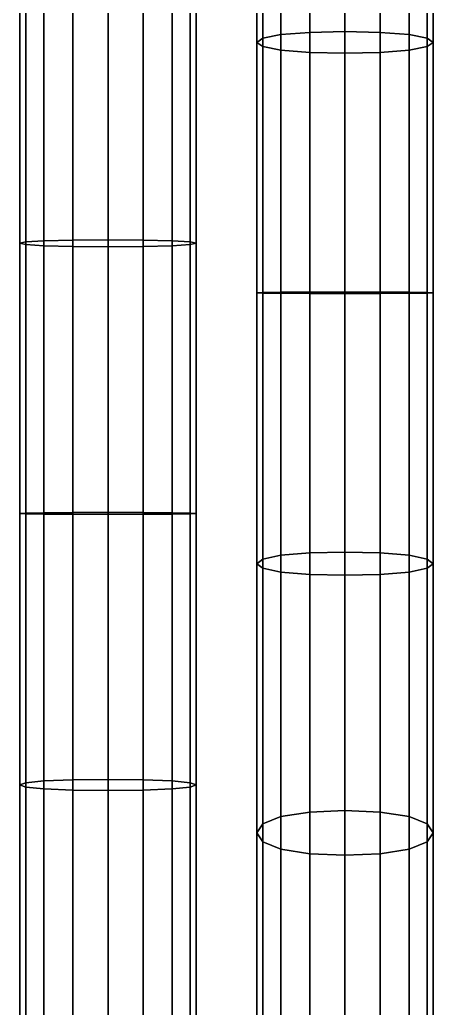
# Model space of a CAD drawing. Extents: x -10606 to 81047, y -69897 to 84397.
# Drawn here: x -3713 to 6756, y 34024 to 59078 of the extents above; entities that cross this region are included whole.
import ezdxf

# ---------------------------------------------------------------- set-up
doc = ezdxf.new("R2010")
doc.units = 0

msp = doc.modelspace()

# ---------------------------------------------------------------- linework, layer by layer
for points in [[(2888.390625, 64298.488281, 943.694214), (2896.203125, 58702.71875, -306.16748), (3632.53125, 58758.308594, -729.74707), (3624.71875, 64415.519531, 536.465332)], [(3624.71875, 64415.519531, 536.465332), (3632.53125, 58758.308594, -729.74707), (4521.203125, 58776.839844, -870.940308), (4513.390625, 64454.53125, 400.722382)], [(4513.390625, 64454.53125, 400.722382), (4521.203125, 58776.839844, -870.940308), (5409.875, 58758.308594, -729.74707), (5402.0625, 64415.523438, 536.465332)], [(5402.0625, 64415.523438, 536.465332), (5409.875, 58758.308594, -729.74707), (6146.203125, 58702.71875, -306.16748), (6138.390625, 64298.488281, 943.694214)], [(2431.359375, 64109.933594, 1599.785034), (2439.171875, 58613.15625, 376.266296), (2896.203125, 58702.71875, -306.16748), (2888.390625, 64298.488281, 943.694214)], [(6595.421875, 64109.933594, 1599.785034), (6138.390625, 64298.488281, 943.694214), (6146.203125, 58702.71875, -306.16748), (6603.234375, 58613.15625, 376.266296)], [(2279.015625, 63882.363281, 2391.618896), (2286.828125, 58505.0625, 1199.893311), (2439.171875, 58613.15625, 376.266296), (2431.359375, 64109.933594, 1599.785034)], [(6747.765625, 63882.367188, 2391.618896), (6595.421875, 64109.933594, 1599.785034), (6603.234375, 58613.15625, 376.266296), (6755.578125, 58505.0625, 1199.893311)], [(2431.359375, 63654.796875, 3183.452637), (2439.171875, 58396.96875, 2023.520264), (2286.828125, 58505.0625, 1199.893311), (2279.015625, 63882.363281, 2391.618896)], [(2888.390625, 63466.242188, 3839.543701), (2896.203125, 58307.40625, 2705.954102), (2439.171875, 58396.96875, 2023.520264), (2431.359375, 63654.796875, 3183.452637)], [(6138.390625, 63466.242188, 3839.543701), (6595.421875, 63654.796875, 3183.452637), (6603.234375, 58396.96875, 2023.520264), (6146.203125, 58307.40625, 2705.954102)], [(6595.421875, 63654.796875, 3183.452637), (6747.765625, 63882.367188, 2391.618896), (6755.578125, 58505.0625, 1199.893311), (6603.234375, 58396.96875, 2023.520264)], [(2888.390625, 63466.242188, 3839.543701), (3624.71875, 63349.207031, 4246.772461), (3632.53125, 58251.816406, 3129.533691), (2896.203125, 58307.40625, 2705.954102)], [(5402.0625, 63349.207031, 4246.772461), (6138.390625, 63466.242188, 3839.543701), (6146.203125, 58307.40625, 2705.954102), (5409.875, 58251.816406, 3129.533691)], [(3624.71875, 63349.207031, 4246.772461), (4513.390625, 63310.199219, 4382.515137), (4521.203125, 58233.285156, 3270.726807), (3632.53125, 58251.816406, 3129.533691)], [(4513.390625, 63310.199219, 4382.515137), (5402.0625, 63349.207031, 4246.772461), (5409.875, 58251.816406, 3129.533691), (4521.203125, 58233.285156, 3270.726807)], [(-3713.171875, 53413.617188, 45577.089844), (-3713.171875, 59591.359375, 45192.265625), (-3560.828125, 59675.992188, 46054.886719), (-3560.828125, 53448.285156, 46447.65625)], [(-3560.828125, 53448.285156, 46447.65625), (-3560.828125, 59675.992188, 46054.886719), (-3103.796875, 59746.117188, 46769.628906), (-3103.796875, 53477.007813, 47168.984375)], [(-3103.796875, 53477.007813, 47168.984375), (-3103.796875, 59746.117188, 46769.628906), (-2367.46875, 59789.640625, 47213.261719), (-2367.46875, 53494.832031, 47616.707031)], [(-2367.46875, 53494.832031, 47616.707031), (-2367.46875, 59789.640625, 47213.261719), (-1478.796875, 59804.148438, 47361.140625), (-1478.796875, 53500.773438, 47765.945313)], [(-1478.796875, 53500.773438, 47765.945313), (-1478.796875, 59804.148438, 47361.140625), (-590.125061, 59789.640625, 47213.261719), (-590.125061, 53494.832031, 47616.707031)], [(-590.125061, 53494.832031, 47616.707031), (-590.125061, 59789.640625, 47213.261719), (146.203094, 59746.117188, 46769.628906), (146.203094, 53477.007813, 47168.984375)], [(603.234375, 53448.285156, 46447.65625), (146.203094, 53477.007813, 47168.984375), (146.203094, 59746.117188, 46769.628906), (603.234375, 59675.992188, 46054.886719)], [(755.578125, 53413.617188, 45577.089844), (603.234375, 53448.285156, 46447.65625), (603.234375, 59675.992188, 46054.886719), (755.578125, 59591.359375, 45192.265625)], [(-3560.828125, 53378.953125, 44706.523438), (-3560.828125, 59506.722656, 44329.644531), (-3713.171875, 59591.359375, 45192.265625), (-3713.171875, 53413.617188, 45577.089844)], [(-3103.796875, 53350.230469, 43985.195313), (-3103.796875, 59436.597656, 43614.902344), (-3560.828125, 59506.722656, 44329.644531), (-3560.828125, 53378.953125, 44706.523438)], [(-3103.796875, 53350.230469, 43985.195313), (-2367.46875, 53332.402344, 43537.472656), (-2367.46875, 59393.070313, 43171.269531), (-3103.796875, 59436.597656, 43614.902344)], [(-2367.46875, 53332.402344, 43537.472656), (-1478.796875, 53326.460938, 43388.234375), (-1478.796875, 59378.5625, 43023.390625), (-2367.46875, 59393.070313, 43171.269531)], [(-1478.796875, 53326.460938, 43388.234375), (-590.125061, 53332.402344, 43537.472656), (-590.125061, 59393.070313, 43171.269531), (-1478.796875, 59378.5625, 43023.390625)], [(-590.125061, 53332.402344, 43537.472656), (146.203094, 53350.230469, 43985.195313), (146.203094, 59436.597656, 43614.902344), (-590.125061, 59393.070313, 43171.269531)], [(146.203094, 53350.230469, 43985.195313), (603.234375, 53378.953125, 44706.523438), (603.234375, 59506.722656, 44329.644531), (146.203094, 59436.597656, 43614.902344)], [(603.234375, 53378.953125, 44706.523438), (755.578125, 53413.617188, 45577.089844), (755.578125, 59591.359375, 45192.265625), (603.234375, 59506.722656, 44329.644531)], [(2896.203125, 58702.71875, -306.16748), (2439.171875, 58613.15625, 376.266296), (2439.171875, 52151.925781, -349.896881), (2896.203125, 52146.433594, -1043.331421)], [(2896.203125, 58702.71875, -306.16748), (2896.203125, 52146.433594, -1043.331421), (3632.53125, 52143.023438, -1473.739136), (3632.53125, 58758.308594, -729.74707)], [(3632.53125, 58758.308594, -729.74707), (3632.53125, 52143.023438, -1473.739136), (4521.203125, 52141.886719, -1617.208374), (4521.203125, 58776.839844, -870.940308)], [(4521.203125, 58776.839844, -870.940308), (4521.203125, 52141.886719, -1617.208374), (5409.875, 52143.023438, -1473.739136), (5409.875, 58758.308594, -729.74707)], [(5409.875, 58758.308594, -729.74707), (5409.875, 52143.023438, -1473.739136), (6146.203125, 52146.433594, -1043.331421), (6146.203125, 58702.71875, -306.16748)], [(6146.203125, 58702.71875, -306.16748), (6146.203125, 52146.433594, -1043.331421), (6603.234375, 52151.925781, -349.896881), (6603.234375, 58613.15625, 376.266296)], [(2439.171875, 58613.15625, 376.266296), (2286.828125, 58505.0625, 1199.893311), (2286.828125, 52158.558594, 487.006866), (2439.171875, 52151.925781, -349.896881)], [(2286.828125, 58505.0625, 1199.893311), (2439.171875, 58396.96875, 2023.520264), (2439.171875, 52165.1875, 1323.910645), (2286.828125, 52158.558594, 487.006866)], [(2439.171875, 58396.96875, 2023.520264), (2896.203125, 58307.40625, 2705.954102), (2896.203125, 52170.683594, 2017.345215), (2439.171875, 52165.1875, 1323.910645)], [(6603.234375, 58396.96875, 2023.520264), (6603.234375, 52165.1875, 1323.910645), (6146.203125, 52170.679688, 2017.345215), (6146.203125, 58307.40625, 2705.954102)], [(6603.234375, 58613.15625, 376.266296), (6603.234375, 52151.925781, -349.896881), (6755.578125, 52158.554688, 487.006897), (6755.578125, 58505.0625, 1199.893311)], [(6755.578125, 58505.0625, 1199.893311), (6755.578125, 52158.554688, 487.006897), (6603.234375, 52165.1875, 1323.910645), (6603.234375, 58396.96875, 2023.520264)], [(2896.203125, 58307.40625, 2705.954102), (3632.53125, 58251.816406, 3129.533691), (3632.53125, 52174.089844, 2447.75293), (2896.203125, 52170.683594, 2017.345215)], [(3632.53125, 58251.816406, 3129.533691), (4521.203125, 58233.285156, 3270.726807), (4521.203125, 52175.226563, 2591.222168), (3632.53125, 52174.089844, 2447.75293)], [(4521.203125, 58233.285156, 3270.726807), (5409.875, 58251.816406, 3129.533691), (5409.875, 52174.089844, 2447.75293), (4521.203125, 52175.226563, 2591.222168)], [(5409.875, 58251.816406, 3129.533691), (6146.203125, 58307.40625, 2705.954102), (6146.203125, 52170.679688, 2017.345215), (5409.875, 52174.089844, 2447.75293)], [(-3713.171875, 46564.28125, 45635.171875), (-3713.171875, 53413.617188, 45577.089844), (-3560.828125, 53448.285156, 46447.65625), (-3560.828125, 46555.003906, 46507.363281)], [(-3560.828125, 46573.554688, 44762.980469), (-3560.828125, 53378.953125, 44706.523438), (-3713.171875, 53413.617188, 45577.089844), (-3713.171875, 46564.28125, 45635.171875)], [(-3560.828125, 46555.003906, 46507.363281), (-3560.828125, 53448.285156, 46447.65625), (-3103.796875, 53477.007813, 47168.984375), (-3103.796875, 46547.316406, 47230.039063)], [(-3103.796875, 46581.242188, 44040.304688), (-3103.796875, 53350.230469, 43985.195313), (-3560.828125, 53378.953125, 44706.523438), (-3560.828125, 46573.554688, 44762.980469)], [(-3103.796875, 46547.316406, 47230.039063), (-3103.796875, 53477.007813, 47168.984375), (-2367.46875, 53494.832031, 47616.707031), (-2367.46875, 46542.546875, 47678.59375)], [(-2367.46875, 46542.546875, 47678.59375), (-2367.46875, 53494.832031, 47616.707031), (-1478.796875, 53500.773438, 47765.945313), (-1478.796875, 46540.957031, 47828.113281)], [(-1478.796875, 46540.957031, 47828.113281), (-1478.796875, 53500.773438, 47765.945313), (-590.125061, 53494.832031, 47616.707031), (-590.125061, 46542.546875, 47678.59375)], [(-590.125061, 46542.546875, 47678.59375), (-590.125061, 53494.832031, 47616.707031), (146.203094, 53477.007813, 47168.984375), (146.203094, 46547.316406, 47230.039063)], [(603.234375, 46555.003906, 46507.367188), (146.203094, 46547.316406, 47230.039063), (146.203094, 53477.007813, 47168.984375), (603.234375, 53448.285156, 46447.65625)], [(146.203094, 46581.242188, 44040.304688), (603.234375, 46573.554688, 44762.980469), (603.234375, 53378.953125, 44706.523438), (146.203094, 53350.230469, 43985.195313)], [(755.578125, 46564.28125, 45635.171875), (603.234375, 46555.003906, 46507.367188), (603.234375, 53448.285156, 46447.65625), (755.578125, 53413.617188, 45577.089844)], [(603.234375, 46573.554688, 44762.980469), (755.578125, 46564.28125, 45635.171875), (755.578125, 53413.617188, 45577.089844), (603.234375, 53378.953125, 44706.523438)], [(-3103.796875, 46581.242188, 44040.304688), (-2367.46875, 46586.015625, 43591.75), (-2367.46875, 53332.402344, 43537.472656), (-3103.796875, 53350.230469, 43985.195313)], [(-2367.46875, 46586.015625, 43591.75), (-1478.796875, 46587.605469, 43442.230469), (-1478.796875, 53326.460938, 43388.234375), (-2367.46875, 53332.402344, 43537.472656)], [(-1478.796875, 46587.605469, 43442.230469), (-590.125061, 46586.015625, 43591.75), (-590.125061, 53332.402344, 43537.472656), (-1478.796875, 53326.460938, 43388.234375)], [(-590.125061, 46586.015625, 43591.75), (146.203094, 46581.242188, 44040.304688), (146.203094, 53350.230469, 43985.195313), (-590.125061, 53332.402344, 43537.472656)], [(2286.828125, 52158.558594, 487.006866), (2439.171875, 52165.1875, 1323.910645), (2439.171875, 45408.417969, 1088.233276), (2286.828125, 45291.121094, 257.730133)], [(2439.171875, 52151.925781, -349.896881), (2286.828125, 52158.558594, 487.006866), (2286.828125, 45291.121094, 257.730133), (2439.171875, 45173.828125, -572.772949)], [(2439.171875, 52165.1875, 1323.910645), (2896.203125, 52170.683594, 2017.345215), (2896.203125, 45505.601563, 1776.364502), (2439.171875, 45408.417969, 1088.233276)], [(2896.203125, 52146.433594, -1043.331421), (2439.171875, 52151.925781, -349.896881), (2439.171875, 45173.828125, -572.772949), (2896.203125, 45076.640625, -1260.904175)], [(2896.203125, 52170.683594, 2017.345215), (3632.53125, 52174.089844, 2447.75293), (3632.53125, 45565.925781, 2203.480469), (2896.203125, 45505.601563, 1776.364502)], [(2896.203125, 52146.433594, -1043.331421), (2896.203125, 45076.640625, -1260.904175), (3632.53125, 45016.320313, -1688.02002), (3632.53125, 52143.023438, -1473.739136)], [(3632.53125, 52174.089844, 2447.75293), (4521.203125, 52175.226563, 2591.222168), (4521.203125, 45586.03125, 2345.852295), (3632.53125, 45565.925781, 2203.480469)], [(3632.53125, 52143.023438, -1473.739136), (3632.53125, 45016.320313, -1688.02002), (4521.203125, 44996.210938, -1830.39209), (4521.203125, 52141.886719, -1617.208374)], [(4521.203125, 52175.226563, 2591.222168), (5409.875, 52174.089844, 2447.75293), (5409.875, 45565.925781, 2203.480469), (4521.203125, 45586.03125, 2345.852295)], [(4521.203125, 52141.886719, -1617.208374), (4521.203125, 44996.210938, -1830.39209), (5409.875, 45016.320313, -1688.02002), (5409.875, 52143.023438, -1473.739136)], [(5409.875, 52174.089844, 2447.75293), (6146.203125, 52170.679688, 2017.345215), (6146.203125, 45505.601563, 1776.364502), (5409.875, 45565.925781, 2203.480469)], [(5409.875, 52143.023438, -1473.739136), (5409.875, 45016.320313, -1688.02002), (6146.203125, 45076.640625, -1260.904175), (6146.203125, 52146.433594, -1043.331421)], [(6603.234375, 52165.1875, 1323.910645), (6603.234375, 45408.414063, 1088.233276), (6146.203125, 45505.601563, 1776.364502), (6146.203125, 52170.679688, 2017.345215)], [(6146.203125, 52146.433594, -1043.331421), (6146.203125, 45076.640625, -1260.904175), (6603.234375, 45173.828125, -572.772949), (6603.234375, 52151.925781, -349.896881)], [(6755.578125, 52158.554688, 487.006897), (6755.578125, 45291.121094, 257.730164), (6603.234375, 45408.414063, 1088.233276), (6603.234375, 52165.1875, 1323.910645)], [(6603.234375, 52151.925781, -349.896881), (6603.234375, 45173.828125, -572.772949), (6755.578125, 45291.121094, 257.730164), (6755.578125, 52158.554688, 487.006897)], [(-3560.828125, 39738.746094, 44425.746094), (-3560.828125, 46573.554688, 44762.980469), (-3713.171875, 46564.28125, 45635.171875), (-3713.171875, 39683.089844, 45292.460938)], [(-3713.171875, 39683.089844, 45292.460938), (-3713.171875, 46564.28125, 45635.171875), (-3560.828125, 46555.003906, 46507.363281), (-3560.828125, 39627.429688, 46159.171875)], [(-3103.796875, 39784.863281, 43707.613281), (-3103.796875, 46581.242188, 44040.304688), (-3560.828125, 46573.554688, 44762.980469), (-3560.828125, 39738.746094, 44425.746094)], [(-3560.828125, 39627.429688, 46159.171875), (-3560.828125, 46555.003906, 46507.363281), (-3103.796875, 46547.316406, 47230.039063), (-3103.796875, 39581.3125, 46877.308594)], [(-3103.796875, 39784.863281, 43707.613281), (-2367.46875, 39813.488281, 43261.878906), (-2367.46875, 46586.015625, 43591.75), (-3103.796875, 46581.242188, 44040.304688)], [(-3103.796875, 39581.3125, 46877.308594), (-3103.796875, 46547.316406, 47230.039063), (-2367.46875, 46542.546875, 47678.59375), (-2367.46875, 39552.6875, 47323.046875)], [(-2367.46875, 39813.488281, 43261.878906), (-1478.796875, 39823.027344, 43113.296875), (-1478.796875, 46587.605469, 43442.230469), (-2367.46875, 46586.015625, 43591.75)], [(-2367.46875, 39552.6875, 47323.046875), (-2367.46875, 46542.546875, 47678.59375), (-1478.796875, 46540.957031, 47828.113281), (-1478.796875, 39543.148438, 47471.625)], [(-1478.796875, 39823.027344, 43113.296875), (-590.125061, 39813.488281, 43261.878906), (-590.125061, 46586.015625, 43591.75), (-1478.796875, 46587.605469, 43442.230469)], [(-1478.796875, 39543.148438, 47471.625), (-1478.796875, 46540.957031, 47828.113281), (-590.125061, 46542.546875, 47678.59375), (-590.125061, 39552.6875, 47323.046875)], [(-590.125061, 39813.488281, 43261.878906), (146.203094, 39784.863281, 43707.617188), (146.203094, 46581.242188, 44040.304688), (-590.125061, 46586.015625, 43591.75)], [(-590.125061, 39552.6875, 47323.046875), (-590.125061, 46542.546875, 47678.59375), (146.203094, 46547.316406, 47230.039063), (146.203094, 39581.3125, 46877.3125)], [(146.203094, 39784.863281, 43707.617188), (603.234375, 39738.746094, 44425.75), (603.234375, 46573.554688, 44762.980469), (146.203094, 46581.242188, 44040.304688)], [(603.234375, 39627.429688, 46159.175781), (146.203094, 39581.3125, 46877.3125), (146.203094, 46547.316406, 47230.039063), (603.234375, 46555.003906, 46507.367188)], [(603.234375, 39738.746094, 44425.75), (755.578125, 39683.089844, 45292.464844), (755.578125, 46564.28125, 45635.171875), (603.234375, 46573.554688, 44762.980469)], [(755.578125, 39683.089844, 45292.464844), (603.234375, 39627.429688, 46159.175781), (603.234375, 46555.003906, 46507.367188), (755.578125, 46564.28125, 45635.171875)], [(2286.828125, 45291.121094, 257.730133), (2439.171875, 45408.417969, 1088.233276), (2439.171875, 38693.65625, 1304.912598), (2286.828125, 38467.722656, 501.357239)], [(2439.171875, 45408.417969, 1088.233276), (2896.203125, 45505.601563, 1776.364502), (2896.203125, 38880.859375, 1970.715576), (2439.171875, 38693.65625, 1304.912598)], [(2896.203125, 45505.601563, 1776.364502), (3632.53125, 45565.925781, 2203.480469), (3632.53125, 38997.050781, 2383.972656), (2896.203125, 38880.859375, 1970.715576)], [(3632.53125, 45565.925781, 2203.480469), (4521.203125, 45586.03125, 2345.852295), (4521.203125, 39035.785156, 2521.725098), (3632.53125, 38997.050781, 2383.972656)], [(4521.203125, 45586.03125, 2345.852295), (5409.875, 45565.925781, 2203.480469), (5409.875, 38997.050781, 2383.972656), (4521.203125, 39035.785156, 2521.725098)], [(5409.875, 45565.925781, 2203.480469), (6146.203125, 45505.601563, 1776.364502), (6146.203125, 38880.855469, 1970.715576), (5409.875, 38997.050781, 2383.972656)], [(6603.234375, 45408.414063, 1088.233276), (6603.234375, 38693.65625, 1304.912598), (6146.203125, 38880.855469, 1970.715576), (6146.203125, 45505.601563, 1776.364502)], [(6755.578125, 45291.121094, 257.730164), (6755.578125, 38467.722656, 501.357239), (6603.234375, 38693.65625, 1304.912598), (6603.234375, 45408.414063, 1088.233276)], [(2439.171875, 45173.828125, -572.772949), (2286.828125, 45291.121094, 257.730133), (2286.828125, 38467.722656, 501.357239), (2439.171875, 38241.789063, -302.19809)], [(2896.203125, 45076.640625, -1260.904175), (2439.171875, 45173.828125, -572.772949), (2439.171875, 38241.789063, -302.19809), (2896.203125, 38054.585938, -968.001099)], [(6146.203125, 45076.640625, -1260.904175), (6146.203125, 38054.585938, -968.001099), (6603.234375, 38241.789063, -302.19809), (6603.234375, 45173.828125, -572.772949)], [(6603.234375, 45173.828125, -572.772949), (6603.234375, 38241.789063, -302.19809), (6755.578125, 38467.722656, 501.357239), (6755.578125, 45291.121094, 257.730164)], [(2896.203125, 45076.640625, -1260.904175), (2896.203125, 38054.585938, -968.001099), (3632.53125, 37938.390625, -1381.258179), (3632.53125, 45016.320313, -1688.02002)], [(3632.53125, 45016.320313, -1688.02002), (3632.53125, 37938.390625, -1381.258179), (4521.203125, 37899.660156, -1519.010498), (4521.203125, 44996.210938, -1830.39209)], [(4521.203125, 44996.210938, -1830.39209), (4521.203125, 37899.660156, -1519.010498), (5409.875, 37938.390625, -1381.258179), (5409.875, 45016.320313, -1688.02002)], [(5409.875, 45016.320313, -1688.02002), (5409.875, 37938.390625, -1381.258179), (6146.203125, 38054.585938, -968.001099), (6146.203125, 45076.640625, -1260.904175)], [(-3560.828125, 33522.734375, 43621.558594), (-3560.828125, 39738.746094, 44425.746094), (-3713.171875, 39683.089844, 45292.460938), (-3713.171875, 33409.789063, 44474.90625)], [(-3713.171875, 33409.789063, 44474.90625), (-3713.171875, 39683.089844, 45292.460938), (-3560.828125, 39627.429688, 46159.171875), (-3560.828125, 33296.84375, 45328.253906)], [(-3103.796875, 33616.320313, 42914.5), (-3103.796875, 39784.863281, 43707.613281), (-3560.828125, 39738.746094, 44425.746094), (-3560.828125, 33522.734375, 43621.558594)], [(-3560.828125, 33296.84375, 45328.253906), (-3560.828125, 39627.429688, 46159.171875), (-3103.796875, 39581.3125, 46877.308594), (-3103.796875, 33203.257813, 46035.316406)], [(-3103.796875, 33616.320313, 42914.5), (-2367.46875, 33674.40625, 42475.636719), (-2367.46875, 39813.488281, 43261.878906), (-3103.796875, 39784.863281, 43707.613281)], [(-2367.46875, 33674.40625, 42475.636719), (-1478.796875, 33693.765625, 42329.347656), (-1478.796875, 39823.027344, 43113.296875), (-2367.46875, 39813.488281, 43261.878906)], [(-1478.796875, 33693.765625, 42329.347656), (-590.125061, 33674.40625, 42475.636719), (-590.125061, 39813.488281, 43261.878906), (-1478.796875, 39823.027344, 43113.296875)], [(-590.125061, 33674.40625, 42475.636719), (146.203094, 33616.320313, 42914.5), (146.203094, 39784.863281, 43707.617188), (-590.125061, 39813.488281, 43261.878906)], [(146.203094, 33616.320313, 42914.5), (603.234375, 33522.734375, 43621.5625), (603.234375, 39738.746094, 44425.75), (146.203094, 39784.863281, 43707.617188)], [(603.234375, 33296.84375, 45328.257813), (146.203094, 33203.257813, 46035.320313), (146.203094, 39581.3125, 46877.3125), (603.234375, 39627.429688, 46159.175781)], [(603.234375, 33522.734375, 43621.5625), (755.578125, 33409.789063, 44474.910156), (755.578125, 39683.089844, 45292.464844), (603.234375, 39738.746094, 44425.75)], [(755.578125, 33409.789063, 44474.910156), (603.234375, 33296.84375, 45328.257813), (603.234375, 39627.429688, 46159.175781), (755.578125, 39683.089844, 45292.464844)], [(-3103.796875, 33203.257813, 46035.316406), (-3103.796875, 39581.3125, 46877.308594), (-2367.46875, 39552.6875, 47323.046875), (-2367.46875, 33145.171875, 46474.183594)], [(-2367.46875, 33145.171875, 46474.183594), (-2367.46875, 39552.6875, 47323.046875), (-1478.796875, 39543.148438, 47471.625), (-1478.796875, 33125.8125, 46620.472656)], [(-1478.796875, 33125.8125, 46620.472656), (-1478.796875, 39543.148438, 47471.625), (-590.125061, 39552.6875, 47323.046875), (-590.125061, 33145.171875, 46474.183594)], [(-590.125061, 33145.171875, 46474.183594), (-590.125061, 39552.6875, 47323.046875), (146.203094, 39581.3125, 46877.3125), (146.203094, 33203.257813, 46035.320313)], [(2439.171875, 38693.65625, 1304.912598), (2896.203125, 38880.859375, 1970.715576), (2896.203125, 32865.132813, 2588.102539), (2439.171875, 32587.90625, 1962.373047)], [(2896.203125, 38880.859375, 1970.715576), (3632.53125, 38997.050781, 2383.972656), (3632.53125, 33037.203125, 2976.486328), (2896.203125, 32865.132813, 2588.102539)], [(3632.53125, 38997.050781, 2383.972656), (4521.203125, 39035.785156, 2521.725098), (4521.203125, 33094.5625, 3105.94751), (3632.53125, 33037.203125, 2976.486328)], [(4521.203125, 39035.785156, 2521.725098), (5409.875, 38997.050781, 2383.972656), (5409.875, 33037.203125, 2976.486328), (4521.203125, 33094.5625, 3105.94751)], [(5409.875, 38997.050781, 2383.972656), (6146.203125, 38880.855469, 1970.715576), (6146.203125, 32865.132813, 2588.102539), (5409.875, 33037.203125, 2976.486328)], [(6603.234375, 38693.65625, 1304.912598), (6603.234375, 32587.90625, 1962.373047), (6146.203125, 32865.132813, 2588.102539), (6146.203125, 38880.855469, 1970.715576)], [(2286.828125, 38467.722656, 501.357239), (2439.171875, 38693.65625, 1304.912598), (2439.171875, 32587.90625, 1962.373047), (2286.828125, 32253.322266, 1207.182373)], [(6755.578125, 38467.722656, 501.357239), (6755.578125, 32253.322266, 1207.182373), (6603.234375, 32587.90625, 1962.373047), (6603.234375, 38693.65625, 1304.912598)], [(2439.171875, 38241.789063, -302.19809), (2286.828125, 38467.722656, 501.357239), (2286.828125, 32253.322266, 1207.182373), (2439.171875, 31918.738281, 451.991638)], [(6603.234375, 38241.789063, -302.19809), (6603.234375, 31918.738281, 451.991638), (6755.578125, 32253.322266, 1207.182373), (6755.578125, 38467.722656, 501.357239)], [(2896.203125, 38054.585938, -968.001099), (2439.171875, 38241.789063, -302.19809), (2439.171875, 31918.738281, 451.991638), (2896.203125, 31641.511719, -173.737762)], [(6146.203125, 38054.585938, -968.001099), (6146.203125, 31641.511719, -173.737762), (6603.234375, 31918.738281, 451.991638), (6603.234375, 38241.789063, -302.19809)], [(2896.203125, 38054.585938, -968.001099), (2896.203125, 31641.511719, -173.737762), (3632.53125, 31469.439453, -562.121582), (3632.53125, 37938.390625, -1381.258179)], [(3632.53125, 37938.390625, -1381.258179), (3632.53125, 31469.439453, -562.121582), (4521.203125, 31412.082031, -691.582825), (4521.203125, 37899.660156, -1519.010498)], [(4521.203125, 37899.660156, -1519.010498), (4521.203125, 31412.082031, -691.582825), (5409.875, 31469.439453, -562.121582), (5409.875, 37938.390625, -1381.258179)], [(5409.875, 37938.390625, -1381.258179), (5409.875, 31469.439453, -562.121582), (6146.203125, 31641.511719, -173.737762), (6146.203125, 38054.585938, -968.001099)]]:
    msp.add_3dface(points)

doc.saveas('drawing.dxf')
